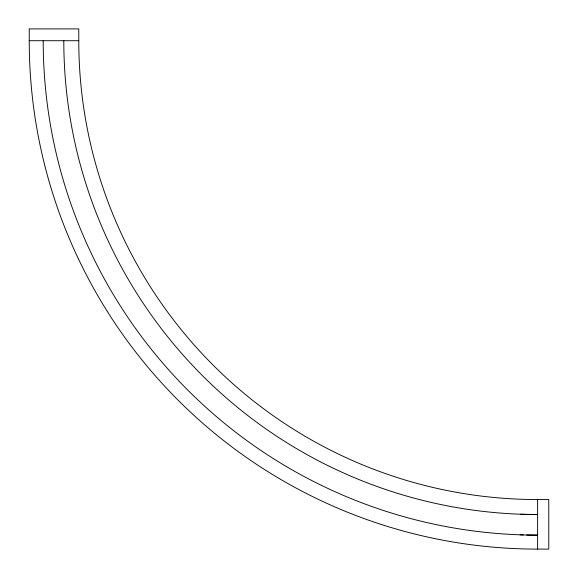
<?xml version="1.0" encoding="UTF-8"?>
<svg xmlns="http://www.w3.org/2000/svg" width="578" height="578" viewBox="0 0 578 578"><rect width="100%" height="100%" fill="white"/><g stroke="black" fill="none" stroke-linecap="round" stroke-linejoin="round"><path stroke-width="0.87" d="M78.781 40.72L78.781 28.9L29.232 28.9L29.232 40.72L78.781 40.72A458.831 458.831 0 0 0 537.612 499.551L537.612 549.1L548.768 549.1L548.768 499.551L537.612 499.551M526.645 535.011L537.612 535.134A494.414 494.414 0 0 1 43.198 40.72M523.372 534.925L520.113 534.823M520.843 514.232L537.612 514.528A473.808 473.808 0 0 1 63.804 40.72M537.612 549.1A508.38 508.38 0 0 1 29.232 40.72"/></g></svg>
